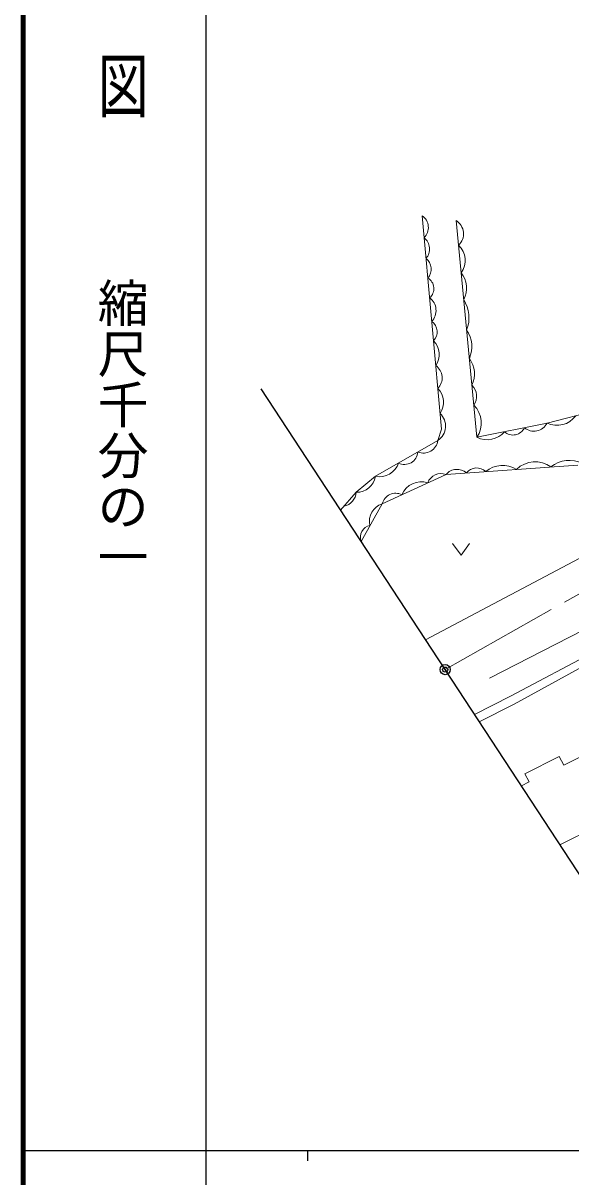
# Model space of a CAD drawing. Units: millimetres, scale not verified. Extents: x 40000 to 680000, y 20000 to 380000.
# Drawn here: x 40000 to 93922, y 202409 to 316069 of the extents above; entities that cross this region are included whole.
import ezdxf
from ezdxf.enums import TextEntityAlignment as Align

# ---------------------------------------------------------------- set-up
doc = ezdxf.new("R2010")
doc.units = ezdxf.units.MM
doc.header["$LTSCALE"] = 1000
doc.header["$PDMODE"] = 32
doc.header["$PDSIZE"] = 500
doc.linetypes.add('CHAIN', pattern=[18.5, 12, -1.5, 3.5, -1.5])
for name, color, linetype, lineweight in [('M-BGD', 7, 'Continuous', 13), ('M-BMK', 2, 'CHAIN', 13), ('M-BMK-SRVR', 3, 'Continuous', 25), ('M-TTL', 2, 'Continuous', 140), ('M-TTL-BAND', 7, 'Continuous', 25)]:
    doc.layers.add(name, color=color, linetype=linetype, lineweight=lineweight)
doc.layers.add('M-OTRS', color=6, linetype='Continuous')
doc.styles.add('@ＭＳ ゴシック', font='')
doc.styles.get('@ＭＳ ゴシック').set_extended_font_data('@MS Gothic')

msp = doc.modelspace()

# ---------------------------------------------------------------- linework, layer by layer
at = {"layer": 'M-BGD'}
for p, q in [((79288, 297096), (81182, 276061)), ((82616, 296621), (84675, 275264)), ((91577, 276659), (102309, 279407)), ((84675, 275264), (91577, 276659)), ((81182, 276061), (80832, 274953)), ((80832, 274953), (74679, 271422)), ((94591, 272532), (81637, 271607)), ((74679, 271422), (72797, 269856)), ((81637, 271607), (75353, 268719)), ((72797, 269856), (71256, 268081)), ((75353, 268719), (73264, 265015)), ((98959, 265575), (79613, 255324)), ((82272, 264800), (83113, 263660)), ((83954, 264800), (83113, 263660)), ((85907, 251523), (99913, 258757)), ((98285, 255233), (87973, 249766)), ((98516, 254581), (88337, 248987)), ((87973, 249766), (84430, 247970)), ((88337, 248987), (84901, 247252)), ((105595, 249202), (93213, 242979)), ((92770, 243813), (89385, 242112)), ((92770, 243813), (93213, 242979)), ((89385, 242112), (89810, 241312)), ((108814, 243148), (92846, 235123)), ((89810, 241312), (89044, 240927))]:
    msp.add_line(p, q, dxfattribs=at)
for centre, radius, start, end in [((78454, 295925), 1438, 315.75535, 54.5371), ((81817, 295313), 1533, 312.43211, 58.5821), ((78590, 293815), 1422, 319.22138, 51.07107), ((81496, 292684), 2020, 323.15617, 47.85804), ((78795, 291834), 1367, 319.94446, 50.34798), ((81246, 289964), 2401, 332.05839, 38.95582), ((79223, 289914), 1210, 310.98454, 59.3079), ((79083, 287745), 1566, 316.92099, 53.37145), ((80561, 287047), 3329, 338.45983, 32.55438), ((79495, 285653), 1257, 315.87026, 54.42219), ((81312, 284190), 2859, 336.12206, 34.89215), ((79047, 283421), 1914, 325.14901, 45.14343), ((81825, 281497), 2603, 334.84411, 36.1701), ((79775, 281120), 1473, 315.18703, 55.10541), ((79474, 278722), 1913, 325.01156, 45.28089), ((83089, 279295), 1547, 325.93295, 45.08126), ((79865, 276373), 1718, 304.24988, 46.77879), ((82593, 276660), 2507, 326.16327, 44.85094), ((92548, 278723), 2281, 244.81238, 323.91079), ((88226, 276727), 1236, 227.69678, 335.15802), ((90287, 277300), 1441, 229.29241, 333.56239), ((85680, 277293), 2264, 243.64703, 319.20777), ((79397, 275161), 1450, 247.93078, 351.76967), ((77543, 273900), 1311, 243.33649, 356.36397), ((90400, 270290), 2573, 52.92799, 135.24324), ((93762, 270161), 2836, 62.78456, 129.69714), ((75069, 273379), 1995, 258.72743, 340.97302), ((81151, 270277), 1416, 69.92856, 159.43515), ((82708, 270726), 1386, 47.58814, 140.58309), ((84649, 271000), 1254, 44.88844, 143.2828), ((87200, 269961), 2543, 57.33406, 130.83718), ((72880, 271671), 1817, 267.3992, 352.14894), ((79174, 268847), 2034, 71.33816, 158.02555), ((71245, 269988), 1557, 282.99935, 355.12066), ((76677, 268388), 1365, 63.37431, 165.9894), ((75872, 267012), 1784, 106.92048, 194.25245), ((74375, 265415), 1181, 101.35557, 199.81736)]:
    msp.add_arc(centre, radius, start, end, dxfattribs=at)
at = {"layer": 'M-BMK'}
msp.add_line((81542, 252379), (101024, 263398), dxfattribs=at)
at = {"layer": 'M-BMK-SRVR'}
for p, q in [((81542, 252379), (63419, 280043)), ((98081, 227133), (81542, 252379))]:
    msp.add_line(p, q, dxfattribs=at)
msp.add_circle((81542, 252379), 500, dxfattribs=at)
msp.add_point((81542, 252379), dxfattribs=at)
at = {"layer": 'M-OTRS'}
msp.add_point((81542, 252379), dxfattribs=at)
at = {"layer": 'M-TTL'}
msp.add_line((40000, 380000), (40000, 20000), dxfattribs=at)
at = {"layer": 'M-TTL-BAND'}
for p, q in [((58000, 370000), (58000, 20000)), ((40000, 205000), (579000, 205000)), ((68000, 205000), (68000, 204000))]:
    msp.add_line(p, q, dxfattribs=at)

# ---------------------------------------------------------------- texts
at = {"layer": 'M-TTL-BAND', "style": '@ＭＳ ゴシック', "width": 1.4}
msp.add_text('平  面  図', height=3666, rotation=270, dxfattribs=at).set_placement((49777, 306475), align=Align.MIDDLE_RIGHT)
at = {"layer": 'M-TTL-BAND', "style": '@ＭＳ ゴシック'}
msp.add_text('縮尺千分の一', height=3666, rotation=270, dxfattribs=at).set_placement((49777, 261030), align=Align.MIDDLE_RIGHT)

doc.saveas('drawing.dxf')
